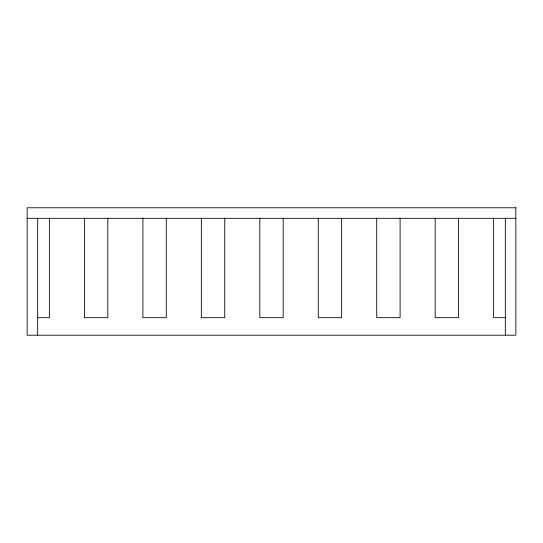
<?xml version="1.0" encoding="UTF-8"?>
<svg xmlns="http://www.w3.org/2000/svg" width="543" height="543" viewBox="0 0 543 543"><rect width="100%" height="100%" fill="white"/><g stroke="black" fill="none" stroke-linecap="round" stroke-linejoin="round"><path stroke-width="0.81" d="M27.15 218.306L515.85 218.306M37.671 317.682L49.365 317.682L49.365 218.306M505.329 317.682L493.635 317.682L493.635 218.306M505.329 218.306L505.329 335.221M458.563 218.306L458.563 317.682L435.181 317.682L435.181 218.306M400.103 218.306L400.103 317.682L376.72 317.682L376.72 218.306M341.649 218.306L341.649 317.682L318.266 317.682L318.266 218.306M283.188 218.306L283.188 317.682L259.812 317.682L259.812 218.306M224.734 218.306L224.734 317.682L201.351 317.682L201.351 218.306M166.28 218.306L166.28 317.682L142.897 317.682L142.897 218.306M107.819 218.306L107.819 317.682L84.436 317.682L84.436 218.306M37.671 218.306L37.671 335.221M515.85 207.779L27.15 207.779L27.15 335.221L515.85 335.221L515.85 207.779"/></g></svg>
